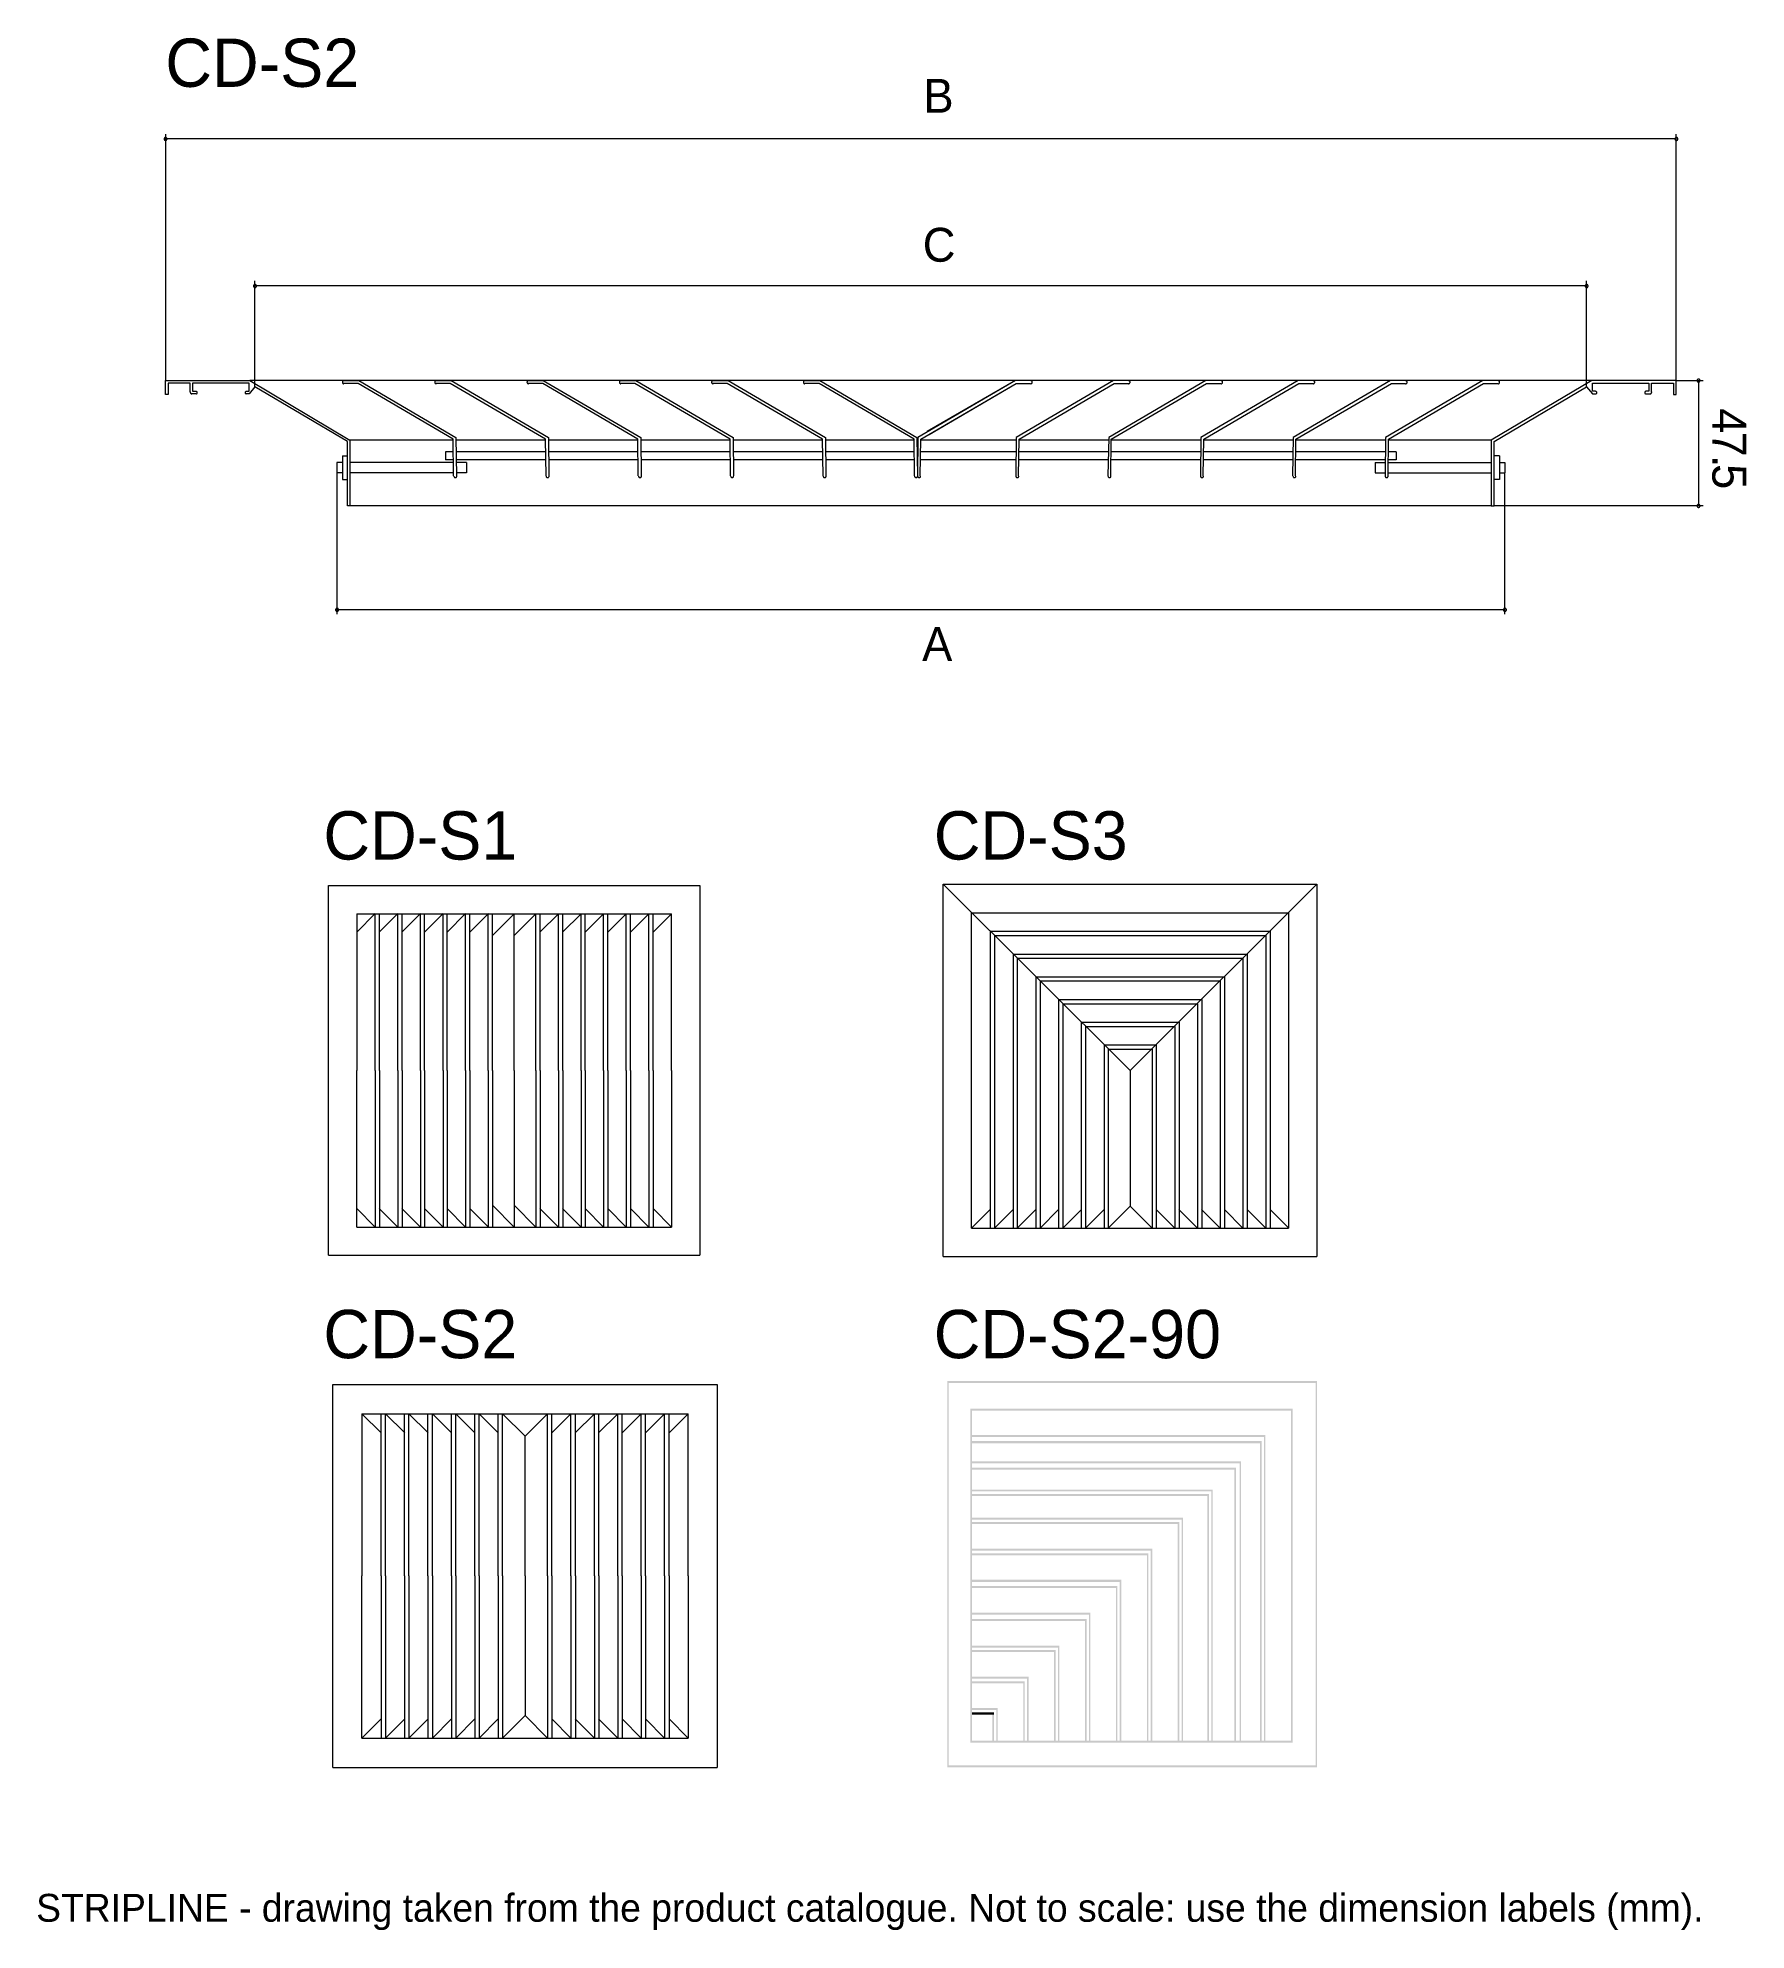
# Model space of a CAD drawing. Extents: x 0 to 245, y -13 to 258.
import ezdxf

# ---------------------------------------------------------------- set-up
doc = ezdxf.new("R2010")
doc.units = 0
for name, color, linetype in [('FILL', 8, 'Continuous'), ('GEOMETRY', 7, 'Continuous'), ('NOTE', 1, 'Continuous'), ('TEXT', 7, 'Continuous')]:
    doc.layers.add(name, color=color, linetype=linetype)

msp = doc.modelspace()

# ---------------------------------------------------------------- hatches: boundary and pattern name
at = {"layer": 'FILL'}
for points in [[(130.79, 65.62), (131, 65.62), (131, 10.15), (130.79, 10.15), (130.79, 65.62)], [(131, 65.62), (183.85, 65.62), (183.85, 65.33), (131, 65.33), (131, 65.62)], [(183.63, 65.42), (137.62, 18.24)], [(183.64, 65.34), (183.85, 65.34), (183.85, 10.15), (183.64, 10.15), (183.64, 65.34)], [(134.11, 61.64), (134.33, 61.64), (134.33, 13.72), (134.11, 13.72), (134.11, 61.64)], [(134.11, 61.44), (137.44, 57.87)], [(134.33, 61.64), (180.34, 61.64), (180.34, 61.36), (134.33, 61.36), (134.33, 61.64)], [(180.12, 61.36), (180.34, 61.36), (180.34, 13.72), (180.12, 13.72), (180.12, 61.36)], [(134.33, 57.87), (176.46, 57.87), (176.46, 57.58), (134.33, 57.58), (134.33, 57.87)], [(176.24, 57.58), (176.46, 57.58), (176.46, 13.72), (176.24, 13.72), (176.24, 57.58)], [(134.3, 56.51), (137.44, 53.85)], [(134.33, 56.97), (175.9, 56.97), (175.9, 56.68), (134.33, 56.68), (134.33, 56.97)], [(175.69, 56.68), (175.9, 56.68), (175.9, 13.72), (175.69, 13.72), (175.69, 56.68)], [(134.11, 52.95), (137.44, 49.83)], [(134.33, 54.05), (172.95, 54.05), (172.95, 53.77), (134.33, 53.77), (134.33, 54.05)], [(134.33, 53.15), (172.21, 53.15), (172.21, 52.86), (134.33, 52.86), (134.33, 53.15)], [(171.99, 52.86), (172.21, 52.86), (172.21, 13.72), (171.99, 13.72), (171.99, 52.86)], [(172.73, 53.77), (172.95, 53.77), (172.95, 13.72), (172.73, 13.72), (172.73, 53.77)], [(134.3, 49.17), (137.07, 46.01)], [(134.33, 50.03), (168.88, 50.03), (168.88, 49.75), (134.33, 49.75), (134.33, 50.03)], [(134.33, 49.38), (168.33, 49.38), (168.33, 49.09), (134.33, 49.09), (134.33, 49.38)], [(168.11, 49.09), (168.33, 49.09), (168.33, 13.72), (168.11, 13.72), (168.11, 49.09)], [(168.67, 49.75), (168.88, 49.75), (168.88, 13.72), (168.67, 13.72), (168.67, 49.75)], [(134.11, 45.15), (137.44, 41.34)], [(134.33, 46.01), (164.63, 46.01), (164.63, 45.72), (134.33, 45.72), (134.33, 46.01)], [(134.33, 45.36), (164.08, 45.36), (164.08, 45.07), (134.33, 45.07), (134.33, 45.36)], [(163.86, 45.07), (164.08, 45.07), (164.08, 13.72), (163.86, 13.72), (163.86, 45.07)], [(164.42, 45.72), (164.63, 45.72), (164.63, 13.72), (164.42, 13.72), (164.42, 45.72)], [(134.33, 41.54), (160.2, 41.54), (160.2, 41.25), (134.33, 41.25), (134.33, 41.54)], [(134.33, 40.88), (159.64, 40.88), (159.64, 40.6), (134.33, 40.6), (134.33, 40.88)], [(159.98, 41.25), (160.2, 41.25), (160.2, 13.72), (159.98, 13.72), (159.98, 41.25)], [(134.11, 40.68), (137.25, 37.07)], [(159.43, 40.59), (159.64, 40.59), (159.64, 13.72), (159.43, 13.72), (159.43, 40.59)], [(134.3, 36.17), (137.44, 32.14)], [(134.33, 37.07), (155.76, 37.07), (155.76, 36.78), (134.33, 36.78), (134.33, 37.07)], [(134.33, 36.16), (155.21, 36.16), (155.21, 35.88), (134.33, 35.88), (134.33, 36.16)], [(154.99, 35.88), (155.21, 35.88), (155.21, 13.72), (154.99, 13.72), (154.99, 35.88)], [(155.55, 36.78), (155.76, 36.78), (155.76, 13.72), (155.55, 13.72), (155.55, 36.78)], [(134.11, 31.24), (137.44, 27.43)], [(134.33, 32.35), (151.33, 32.35), (151.33, 32.06), (134.33, 32.06), (134.33, 32.35)], [(134.33, 31.45), (150.77, 31.45), (150.77, 31.16), (134.33, 31.16), (134.33, 31.45)], [(150.56, 31.16), (150.77, 31.16), (150.77, 13.72), (150.56, 13.72), (150.56, 31.16)], [(151.11, 32.06), (151.33, 32.06), (151.33, 13.72), (151.11, 13.72), (151.11, 32.06)], [(134.33, 27.63), (146.89, 27.63), (146.89, 27.34), (134.33, 27.34), (134.33, 27.63)], [(146.68, 27.34), (146.89, 27.34), (146.89, 13.72), (146.68, 13.72), (146.68, 27.34)], [(134.11, 26.77), (137.44, 23.16)], [(134.33, 26.98), (146.34, 26.98), (146.34, 26.69), (134.33, 26.69), (134.33, 26.98)], [(146.12, 26.69), (146.34, 26.69), (146.34, 13.72), (146.12, 13.72), (146.12, 26.69)], [(134.33, 23.16), (142.46, 23.16), (142.46, 22.87), (134.33, 22.87), (134.33, 23.16)], [(134.33, 22.5), (141.9, 22.5), (141.9, 22.22), (134.33, 22.22), (134.33, 22.5)], [(141.69, 22.22), (141.9, 22.22), (141.9, 13.72), (141.69, 13.72), (141.69, 22.22)], [(142.24, 22.87), (142.46, 22.87), (142.46, 13.72), (142.24, 13.72), (142.24, 22.87)], [(134.33, 18.69), (138.02, 18.69), (138.02, 18.4), (134.33, 18.4), (134.33, 18.69)], [(134.33, 18.03), (137.47, 18.03), (137.47, 17.74), (134.33, 17.74), (134.33, 18.03)], [(137.25, 17.74), (137.47, 17.74), (137.47, 13.72), (137.25, 13.72), (137.25, 17.74)], [(137.81, 18.4), (138.02, 18.4), (138.02, 13.72), (137.81, 13.72), (137.81, 18.4)], [(142.61, 17.83), (146.12, 14.01)], [(146.86, 17.58), (150.74, 14.01)], [(151.3, 17.83), (154.99, 14.01)], [(155.73, 18.03), (159.43, 14.01)], [(159.98, 17.83), (164.05, 13.8)], [(164.79, 17.83), (168.48, 13.56)], [(169.04, 17.83), (171.99, 13.8)], [(172.92, 17.83), (175.87, 13.56)], [(176.43, 17.83), (180.31, 14.01)], [(134.33, 14.01), (180.34, 14.01), (180.34, 13.72), (134.33, 13.72), (134.33, 14.01)], [(131, 10.44), (183.85, 10.44), (183.85, 10.15), (131, 10.15), (131, 10.44)]]:
    msp.add_hatch(color=7, dxfattribs=at).paths.add_polyline_path(points)

# ---------------------------------------------------------------- linework, layer by layer
at = {"layer": 'GEOMETRY', "lineweight": 13}
for points in [[(18.55, 244.55), (18.55, 209.2)], [(235.42, 209.2), (235.42, 244.55)], [(235.42, 243.87), (18.55, 243.87)], [(31.39, 208.28), (31.39, 223.48)], [(222.53, 222.76), (31.39, 222.76)], [(222.53, 208.28), (222.53, 223.48)], [(22.11, 207.56), (22.11, 208.81), (18.94, 208.81), (18.94, 207.18), (18.55, 207.18), (18.55, 209.2), (30.67, 209.2), (45.05, 200.64), (45.05, 191.21), (44.67, 191.21), (44.67, 200.44), (31.39, 208.28), (30.58, 207.27), (30.14, 207.27)], [(223.3, 209.2), (30.67, 209.2)], [(44.16, 209.15), (44.13, 209.15), (44.11, 209.14), (44.08, 209.13), (44.05, 209.12), (44.03, 209.11), (44.01, 209.09), (43.99, 209.07), (43.98, 209.04), (43.96, 209.02), (43.95, 208.99), (43.95, 208.96), (43.95, 208.93), (43.95, 208.9), (43.95, 208.88), (43.96, 208.85), (43.98, 208.82), (43.99, 208.8), (44.01, 208.78), (44.03, 208.76), (44.05, 208.75), (44.08, 208.73), (44.11, 208.72), (44.13, 208.72), (44.16, 208.72)], [(44.14, 209.2), (46.3, 209.2), (60.25, 201.02), (60.35, 195.49)], [(57.44, 209.15), (57.41, 209.15), (57.38, 209.14), (57.35, 209.13), (57.33, 209.12), (57.31, 209.11), (57.28, 209.09), (57.27, 209.07), (57.25, 209.04), (57.24, 209.02), (57.23, 208.99), (57.22, 208.96), (57.22, 208.93), (57.22, 208.9), (57.23, 208.88), (57.24, 208.85), (57.25, 208.82), (57.27, 208.8), (57.28, 208.78), (57.31, 208.76), (57.33, 208.75), (57.35, 208.73), (57.38, 208.72), (57.41, 208.72), (57.44, 208.72)], [(57.41, 209.2), (59.58, 209.2), (73.53, 201.02), (73.57, 195.49)], [(70.66, 209.15), (70.64, 209.15), (70.61, 209.14), (70.58, 209.13), (70.56, 209.12), (70.53, 209.11), (70.51, 209.09), (70.49, 209.07), (70.48, 209.04), (70.46, 209.02), (70.46, 208.99), (70.45, 208.96), (70.45, 208.93), (70.45, 208.9), (70.46, 208.88), (70.46, 208.85), (70.48, 208.82), (70.49, 208.8), (70.51, 208.78), (70.53, 208.76), (70.56, 208.75), (70.58, 208.73), (70.61, 208.72), (70.64, 208.72), (70.66, 208.72)], [(70.64, 209.2), (72.8, 209.2), (86.8, 201.02), (86.85, 195.49)], [(83.94, 209.15), (83.91, 209.15), (83.88, 209.14), (83.86, 209.13), (83.83, 209.12), (83.81, 209.11), (83.79, 209.09), (83.77, 209.07), (83.75, 209.04), (83.74, 209.02), (83.73, 208.99), (83.72, 208.96), (83.72, 208.93), (83.72, 208.9), (83.73, 208.88), (83.74, 208.85), (83.75, 208.82), (83.77, 208.8), (83.79, 208.78), (83.81, 208.76), (83.83, 208.75), (83.86, 208.73), (83.88, 208.72), (83.91, 208.72), (83.94, 208.72)], [(83.92, 209.2), (86.08, 209.2), (100.03, 201.02), (100.12, 195.49)], [(97.17, 209.15), (97.14, 209.15), (97.11, 209.14), (97.08, 209.13), (97.06, 209.12), (97.03, 209.11), (97.01, 209.09), (96.99, 209.07), (96.98, 209.04), (96.97, 209.02), (96.96, 208.99), (96.95, 208.96), (96.95, 208.93), (96.95, 208.9), (96.96, 208.88), (96.97, 208.85), (96.98, 208.82), (96.99, 208.8), (97.01, 208.78), (97.03, 208.76), (97.06, 208.75), (97.08, 208.73), (97.11, 208.72), (97.14, 208.72), (97.17, 208.72)], [(97.14, 209.2), (99.31, 209.2), (113.3, 201.02), (113.35, 195.49)], [(110.34, 209.15), (110.32, 209.15), (110.29, 209.14), (110.26, 209.13), (110.24, 209.12), (110.21, 209.11), (110.19, 209.09), (110.17, 209.07), (110.16, 209.04), (110.14, 209.02), (110.14, 208.99), (110.13, 208.96), (110.13, 208.93), (110.13, 208.9), (110.14, 208.88), (110.14, 208.85), (110.16, 208.82), (110.17, 208.8), (110.19, 208.78), (110.21, 208.76), (110.24, 208.75), (110.26, 208.73), (110.29, 208.72), (110.32, 208.72), (110.34, 208.72)], [(110.32, 209.2), (112.49, 209.2), (126.43, 201.02), (126.53, 195.49)], [(142.74, 209.2), (140.57, 209.2), (126.58, 201.02), (126.53, 195.49)], [(140.57, 209.2), (127.92, 201.84)], [(156.78, 209.2), (154.62, 209.2), (140.67, 201.02), (140.62, 195.49)], [(142.76, 208.72), (142.79, 208.72), (142.82, 208.72), (142.85, 208.73), (142.87, 208.75), (142.89, 208.76), (142.92, 208.78), (142.93, 208.8), (142.95, 208.82), (142.96, 208.85), (142.97, 208.88), (142.98, 208.9), (142.98, 208.93), (142.98, 208.96), (142.97, 208.99), (142.96, 209.02), (142.95, 209.04), (142.93, 209.07), (142.92, 209.09), (142.89, 209.11), (142.87, 209.12), (142.85, 209.13), (142.82, 209.14), (142.79, 209.15), (142.76, 209.15)], [(170.06, 209.2), (167.89, 209.2), (153.95, 201.02), (153.85, 195.49)], [(156.81, 208.72), (156.84, 208.72), (156.86, 208.72), (156.89, 208.73), (156.92, 208.75), (156.94, 208.76), (156.96, 208.78), (156.98, 208.8), (156.99, 208.82), (157.01, 208.85), (157.02, 208.88), (157.02, 208.9), (157.02, 208.93), (157.02, 208.96), (157.02, 208.99), (157.01, 209.02), (156.99, 209.04), (156.98, 209.07), (156.96, 209.09), (156.94, 209.11), (156.92, 209.12), (156.89, 209.13), (156.86, 209.14), (156.84, 209.15), (156.81, 209.15)], [(183.28, 209.2), (181.17, 209.2), (167.17, 201.02), (167.12, 195.49)], [(170.08, 208.72), (170.11, 208.72), (170.14, 208.72), (170.17, 208.73), (170.19, 208.75), (170.21, 208.76), (170.23, 208.78), (170.25, 208.8), (170.27, 208.82), (170.28, 208.85), (170.29, 208.88), (170.3, 208.9), (170.3, 208.93), (170.3, 208.96), (170.29, 208.99), (170.28, 209.02), (170.27, 209.04), (170.25, 209.07), (170.23, 209.09), (170.21, 209.11), (170.19, 209.12), (170.17, 209.13), (170.14, 209.14), (170.11, 209.15), (170.08, 209.15)], [(196.56, 209.2), (194.4, 209.2), (180.45, 201.02), (180.35, 195.49)], [(183.31, 208.72), (183.34, 208.72), (183.37, 208.72), (183.39, 208.73), (183.42, 208.75), (183.44, 208.76), (183.46, 208.78), (183.48, 208.8), (183.5, 208.82), (183.51, 208.85), (183.52, 208.88), (183.52, 208.9), (183.53, 208.93), (183.52, 208.96), (183.52, 208.99), (183.51, 209.02), (183.5, 209.04), (183.48, 209.07), (183.46, 209.09), (183.44, 209.11), (183.42, 209.12), (183.39, 209.13), (183.37, 209.14), (183.34, 209.15), (183.31, 209.15)], [(209.83, 209.2), (207.67, 209.2), (193.67, 201.02), (193.62, 195.49)], [(196.58, 208.72), (196.61, 208.72), (196.64, 208.72), (196.67, 208.73), (196.69, 208.75), (196.72, 208.76), (196.74, 208.78), (196.75, 208.8), (196.77, 208.82), (196.78, 208.85), (196.79, 208.88), (196.8, 208.9), (196.8, 208.93), (196.8, 208.96), (196.79, 208.99), (196.78, 209.02), (196.77, 209.04), (196.75, 209.07), (196.74, 209.09), (196.72, 209.11), (196.69, 209.12), (196.67, 209.13), (196.64, 209.14), (196.61, 209.15), (196.58, 209.15)], [(231.86, 207.56), (231.86, 208.81), (235.04, 208.81), (235.04, 207.18), (235.42, 207.18), (235.42, 209.2), (223.3, 209.2), (208.87, 200.64), (208.87, 191.21), (209.26, 191.21), (209.26, 200.44), (222.53, 208.28), (223.4, 207.27), (223.83, 207.27)], [(209.86, 208.72), (209.89, 208.72), (209.92, 208.72), (209.94, 208.73), (209.97, 208.75), (209.99, 208.76), (210.01, 208.78), (210.03, 208.8), (210.04, 208.82), (210.06, 208.85), (210.07, 208.88), (210.07, 208.9), (210.07, 208.93), (210.07, 208.96), (210.07, 208.99), (210.06, 209.02), (210.04, 209.04), (210.03, 209.07), (210.01, 209.09), (209.99, 209.11), (209.97, 209.12), (209.94, 209.13), (209.92, 209.14), (209.89, 209.15), (209.86, 209.15)], [(235.42, 209.2), (239.27, 209.2)], [(238.6, 209.2), (238.6, 191.21)], [(22.11, 207.54), (22.11, 207.5), (22.12, 207.47), (22.13, 207.43), (22.15, 207.4), (22.16, 207.38), (22.19, 207.35), (22.21, 207.33), (22.24, 207.31), (22.27, 207.29), (22.3, 207.28), (22.34, 207.28), (22.37, 207.27)], [(22.93, 207.27), (22.35, 207.27)], [(30.14, 207.66), (30.58, 207.66), (30.58, 208.81), (22.45, 208.81), (22.45, 207.66), (22.93, 207.66)], [(22.95, 207.27), (22.97, 207.27), (23, 207.28), (23.02, 207.29), (23.04, 207.3), (23.05, 207.31), (23.07, 207.32), (23.09, 207.34), (23.1, 207.36), (23.11, 207.38), (23.11, 207.4), (23.12, 207.42), (23.12, 207.44), (23.12, 207.47), (23.11, 207.49), (23.11, 207.51), (23.1, 207.53), (23.09, 207.55), (23.07, 207.56), (23.05, 207.58), (23.04, 207.59), (23.02, 207.6), (23, 207.6), (22.97, 207.61), (22.95, 207.61)], [(30.17, 207.61), (30.14, 207.61), (30.12, 207.6), (30.1, 207.6), (30.08, 207.59), (30.06, 207.58), (30.05, 207.56), (30.03, 207.54), (30.02, 207.53), (30.01, 207.51), (30, 207.49), (30, 207.47), (30, 207.44), (30, 207.42), (30, 207.4), (30.01, 207.38), (30.02, 207.36), (30.03, 207.34), (30.05, 207.32), (30.06, 207.31), (30.08, 207.3), (30.1, 207.29), (30.12, 207.28), (30.14, 207.27), (30.17, 207.27)], [(59.92, 195.49), (59.87, 200.78), (46.21, 208.77), (44.14, 208.77)], [(73.19, 195.49), (73.09, 200.78), (59.43, 208.77), (57.42, 208.77)], [(86.42, 195.49), (86.37, 200.78), (72.71, 208.77), (70.64, 208.77)], [(99.69, 195.49), (99.64, 200.78), (85.94, 208.77), (83.92, 208.77)], [(112.97, 195.49), (112.87, 200.78), (99.21, 208.77), (97.14, 208.77)], [(126.1, 195.49), (126.05, 200.78), (112.39, 208.77), (110.32, 208.77)], [(126.91, 195.49), (127.01, 200.78), (140.67, 208.77), (142.74, 208.77)], [(128.16, 201.45), (140.67, 208.77)], [(141.01, 195.49), (141.1, 200.78), (154.76, 208.77), (156.78, 208.77)], [(154.28, 195.49), (154.33, 200.78), (167.99, 208.77), (170.06, 208.77)], [(167.51, 195.49), (167.6, 200.78), (181.26, 208.77), (183.28, 208.77)], [(180.78, 195.49), (180.83, 200.78), (194.54, 208.77), (196.56, 208.77)], [(194.06, 195.49), (194.11, 200.78), (207.77, 208.77), (209.83, 208.77)], [(223.83, 207.66), (223.4, 207.66), (223.4, 208.81), (231.48, 208.81), (231.48, 207.66), (231.04, 207.66)], [(223.85, 207.27), (223.88, 207.27), (223.9, 207.28), (223.92, 207.29), (223.94, 207.3), (223.96, 207.31), (223.97, 207.32), (223.99, 207.34), (224, 207.36), (224.01, 207.38), (224.02, 207.4), (224.02, 207.42), (224.02, 207.44), (224.02, 207.47), (224.02, 207.49), (224.01, 207.51), (224, 207.53), (223.99, 207.55), (223.97, 207.56), (223.96, 207.58), (223.94, 207.59), (223.92, 207.6), (223.9, 207.6), (223.88, 207.61), (223.85, 207.61)], [(231.07, 207.61), (231.05, 207.61), (231.02, 207.6), (231, 207.6), (230.98, 207.59), (230.97, 207.58), (230.95, 207.56), (230.93, 207.54), (230.92, 207.53), (230.91, 207.51), (230.91, 207.49), (230.9, 207.47), (230.9, 207.44), (230.9, 207.42), (230.91, 207.4), (230.91, 207.38), (230.92, 207.36), (230.93, 207.34), (230.95, 207.32), (230.97, 207.31), (230.98, 207.3), (231, 207.29), (231.02, 207.28), (231.05, 207.27), (231.07, 207.27)], [(231.04, 207.27), (231.62, 207.27)], [(231.65, 207.27), (231.68, 207.28), (231.72, 207.28), (231.75, 207.29), (231.78, 207.31), (231.81, 207.33), (231.83, 207.35), (231.86, 207.38), (231.87, 207.4), (231.89, 207.44), (231.9, 207.47), (231.91, 207.5), (231.91, 207.54)], [(43.95, 198.38), (44.67, 198.38)], [(43.95, 198.38), (43.95, 194.96)], [(59.87, 200.64), (45.05, 200.64)], [(59.87, 198.95), (58.76, 198.95)], [(58.76, 198.95), (58.76, 197.8)], [(73.09, 200.64), (60.25, 200.64)], [(73.14, 198.95), (60.3, 198.95)], [(86.37, 200.64), (73.53, 200.64)], [(86.37, 198.95), (73.57, 198.95)], [(99.64, 200.64), (86.8, 200.64)], [(99.64, 198.95), (86.8, 198.95)], [(112.87, 200.64), (100.03, 200.64)], [(112.92, 198.95), (100.08, 198.95)], [(126.05, 200.64), (113.3, 200.64)], [(126.05, 198.95), (113.3, 198.95)], [(126.58, 200.64), (126.43, 200.64)], [(126.58, 198.95), (126.48, 198.95)], [(140.62, 198.95), (126.96, 198.95)], [(140.67, 200.64), (127.01, 200.64)], [(153.9, 198.95), (141.05, 198.95)], [(153.9, 200.64), (141.1, 200.64)], [(167.17, 200.64), (154.33, 200.64)], [(167.17, 198.95), (154.33, 198.95)], [(180.4, 198.95), (167.56, 198.95)], [(180.45, 200.64), (167.6, 200.64)], [(193.67, 200.64), (180.83, 200.64)], [(193.67, 198.95), (180.83, 198.95)], [(195.21, 198.95), (194.06, 198.95)], [(208.87, 200.64), (194.11, 200.64)], [(195.21, 198.95), (195.21, 197.8)], [(210.03, 198.38), (209.26, 198.38)], [(210.03, 198.38), (210.03, 194.96)], [(43.95, 197.41), (43.18, 197.41)], [(43.18, 197.41), (43.18, 195.92)], [(43.95, 195.92), (43.18, 195.92)], [(43.18, 195.92), (43.18, 175.63)], [(59.92, 197.41), (45.05, 197.41)], [(59.92, 195.92), (45.05, 195.92)], [(59.92, 197.8), (58.76, 197.8)], [(73.14, 197.8), (60.3, 197.8)], [(61.79, 197.41), (60.3, 197.41)], [(61.79, 195.92), (60.35, 195.92)], [(61.79, 197.41), (61.79, 195.92)], [(86.42, 197.8), (73.57, 197.8)], [(99.69, 197.8), (86.85, 197.8)], [(112.92, 197.8), (100.08, 197.8)], [(126.05, 197.8), (113.35, 197.8)], [(126.53, 197.8), (126.48, 197.8)], [(140.62, 197.8), (126.96, 197.8)], [(153.9, 197.8), (141.05, 197.8)], [(167.12, 197.8), (154.28, 197.8)], [(180.4, 197.8), (167.56, 197.8)], [(193.62, 197.8), (180.78, 197.8)], [(192.18, 197.41), (193.62, 197.41)], [(192.18, 197.41), (192.18, 195.92)], [(192.18, 195.92), (193.62, 195.92)], [(195.21, 197.8), (194.06, 197.8)], [(194.06, 197.41), (208.87, 197.41)], [(194.06, 195.92), (208.87, 195.92)], [(210.03, 197.41), (210.8, 197.41)], [(210.03, 195.92), (210.8, 195.92)], [(210.8, 197.41), (210.8, 195.92)], [(210.8, 175.63), (210.8, 195.92)], [(43.95, 194.96), (44.67, 194.96)], [(59.96, 195.46), (59.96, 195.43), (59.97, 195.41), (59.98, 195.38), (59.99, 195.36), (60.01, 195.33), (60.03, 195.31), (60.05, 195.29), (60.07, 195.28), (60.1, 195.27), (60.13, 195.26), (60.15, 195.25), (60.18, 195.25), (60.21, 195.25), (60.24, 195.26), (60.27, 195.27), (60.29, 195.28), (60.31, 195.3), (60.33, 195.32), (60.35, 195.34), (60.37, 195.36), (60.38, 195.38), (60.39, 195.41), (60.39, 195.44), (60.4, 195.47)], [(73.19, 195.46), (73.19, 195.43), (73.2, 195.41), (73.21, 195.38), (73.22, 195.36), (73.24, 195.33), (73.26, 195.31), (73.28, 195.29), (73.3, 195.28), (73.32, 195.27), (73.35, 195.26), (73.38, 195.25), (73.41, 195.25), (73.44, 195.25), (73.47, 195.26), (73.49, 195.27), (73.52, 195.28), (73.54, 195.3), (73.56, 195.32), (73.58, 195.34), (73.59, 195.36), (73.61, 195.38), (73.62, 195.41), (73.62, 195.44), (73.62, 195.47)], [(86.46, 195.46), (86.47, 195.43), (86.47, 195.41), (86.48, 195.38), (86.5, 195.36), (86.51, 195.33), (86.53, 195.31), (86.55, 195.29), (86.57, 195.28), (86.6, 195.27), (86.63, 195.26), (86.65, 195.25), (86.68, 195.25), (86.71, 195.25), (86.74, 195.26), (86.77, 195.27), (86.79, 195.28), (86.82, 195.3), (86.84, 195.32), (86.85, 195.34), (86.87, 195.36), (86.88, 195.38), (86.89, 195.41), (86.9, 195.44), (86.9, 195.47)], [(99.69, 195.46), (99.69, 195.43), (99.7, 195.41), (99.71, 195.38), (99.72, 195.35), (99.74, 195.33), (99.76, 195.31), (99.78, 195.29), (99.8, 195.28), (99.83, 195.27), (99.85, 195.26), (99.88, 195.25), (99.91, 195.25), (99.94, 195.25), (99.97, 195.26), (99.99, 195.27), (100.02, 195.28), (100.04, 195.3), (100.06, 195.31), (100.08, 195.34), (100.1, 195.36), (100.11, 195.38), (100.12, 195.41), (100.12, 195.44), (100.12, 195.47)], [(112.97, 195.46), (112.97, 195.43), (112.97, 195.41), (112.98, 195.38), (113, 195.35), (113.01, 195.33), (113.03, 195.31), (113.05, 195.29), (113.08, 195.28), (113.1, 195.27), (113.13, 195.26), (113.16, 195.25), (113.19, 195.25), (113.21, 195.25), (113.24, 195.26), (113.27, 195.27), (113.29, 195.28), (113.32, 195.3), (113.34, 195.31), (113.36, 195.34), (113.37, 195.36), (113.38, 195.38), (113.39, 195.41), (113.4, 195.44), (113.4, 195.47)], [(126.1, 195.46), (126.1, 195.43), (126.1, 195.41), (126.11, 195.38), (126.13, 195.35), (126.14, 195.33), (126.16, 195.31), (126.18, 195.29), (126.21, 195.28), (126.23, 195.27), (126.26, 195.26), (126.29, 195.25), (126.32, 195.25), (126.35, 195.25), (126.37, 195.26), (126.4, 195.27), (126.43, 195.28), (126.45, 195.3), (126.47, 195.31), (126.49, 195.34), (126.5, 195.36), (126.51, 195.38), (126.52, 195.41), (126.53, 195.44), (126.53, 195.47)], [(126.53, 195.47), (126.53, 195.44), (126.54, 195.41), (126.55, 195.38), (126.56, 195.36), (126.57, 195.34), (126.59, 195.31), (126.61, 195.3), (126.63, 195.28), (126.66, 195.27), (126.69, 195.26), (126.71, 195.25), (126.74, 195.25), (126.77, 195.25), (126.8, 195.26), (126.83, 195.27), (126.85, 195.28), (126.88, 195.29), (126.9, 195.31), (126.92, 195.33), (126.93, 195.35), (126.94, 195.38), (126.95, 195.41), (126.96, 195.43), (126.96, 195.46)], [(140.62, 195.47), (140.62, 195.44), (140.63, 195.41), (140.64, 195.38), (140.65, 195.36), (140.67, 195.34), (140.68, 195.31), (140.7, 195.3), (140.73, 195.28), (140.75, 195.27), (140.78, 195.26), (140.81, 195.25), (140.84, 195.25), (140.87, 195.25), (140.89, 195.26), (140.92, 195.26), (140.95, 195.28), (140.97, 195.29), (140.99, 195.31), (141.01, 195.33), (141.02, 195.35), (141.04, 195.38), (141.05, 195.41), (141.05, 195.43), (141.05, 195.46)], [(153.85, 195.47), (153.85, 195.44), (153.86, 195.41), (153.86, 195.38), (153.88, 195.36), (153.89, 195.34), (153.91, 195.31), (153.93, 195.3), (153.95, 195.28), (153.98, 195.27), (154, 195.26), (154.03, 195.25), (154.06, 195.25), (154.09, 195.25), (154.12, 195.26), (154.15, 195.26), (154.17, 195.28), (154.2, 195.29), (154.22, 195.31), (154.24, 195.33), (154.25, 195.35), (154.26, 195.38), (154.27, 195.41), (154.28, 195.43), (154.28, 195.46)], [(167.12, 195.47), (167.13, 195.44), (167.13, 195.41), (167.14, 195.38), (167.15, 195.36), (167.17, 195.34), (167.19, 195.31), (167.21, 195.3), (167.23, 195.28), (167.25, 195.27), (167.28, 195.26), (167.31, 195.25), (167.34, 195.25), (167.37, 195.25), (167.4, 195.26), (167.42, 195.26), (167.45, 195.28), (167.47, 195.29), (167.49, 195.31), (167.51, 195.33), (167.53, 195.35), (167.54, 195.38), (167.55, 195.41), (167.55, 195.43), (167.56, 195.46)], [(180.4, 195.47), (180.4, 195.44), (180.41, 195.41), (180.41, 195.38), (180.43, 195.36), (180.44, 195.34), (180.46, 195.31), (180.48, 195.3), (180.5, 195.28), (180.53, 195.27), (180.56, 195.26), (180.58, 195.25), (180.61, 195.25), (180.64, 195.25), (180.67, 195.26), (180.7, 195.26), (180.72, 195.28), (180.75, 195.29), (180.77, 195.31), (180.79, 195.33), (180.8, 195.35), (180.81, 195.38), (180.82, 195.41), (180.83, 195.43), (180.83, 195.46)], [(193.62, 195.47), (193.63, 195.44), (193.63, 195.41), (193.64, 195.38), (193.65, 195.36), (193.67, 195.34), (193.69, 195.31), (193.71, 195.3), (193.73, 195.28), (193.75, 195.27), (193.78, 195.26), (193.81, 195.25), (193.84, 195.25), (193.87, 195.25), (193.9, 195.26), (193.92, 195.26), (193.95, 195.28), (193.97, 195.29), (193.99, 195.31), (194.01, 195.33), (194.03, 195.35), (194.04, 195.38), (194.05, 195.41), (194.06, 195.43), (194.06, 195.46)], [(210.03, 194.96), (209.26, 194.96)], [(208.87, 191.21), (45.05, 191.21)], [(239.27, 191.21), (209.26, 191.21)], [(43.18, 176.3), (210.8, 176.3)], [(41.95, 83.65), (41.95, 136.7)], [(41.95, 136.7), (95.25, 136.7)], [(95.25, 136.7), (95.25, 83.65)], [(130.2, 136.88), (183.85, 136.88)], [(130.2, 83.47), (130.2, 136.88)], [(130.2, 136.88), (157.03, 110.17)], [(183.85, 136.88), (157.03, 110.17)], [(183.85, 136.88), (183.85, 83.47)], [(48.67, 132.67), (46.01, 130.01)], [(46.01, 132.65), (91.19, 132.65)], [(46.01, 132.65), (46.01, 110.17)], [(48.67, 110.17), (48.67, 132.65)], [(51.91, 132.67), (49.25, 130.01)], [(49.28, 110.17), (49.28, 132.65)], [(51.91, 110.17), (51.91, 132.65)], [(55.15, 132.67), (52.5, 130.01)], [(52.52, 110.17), (52.52, 132.65)], [(55.15, 110.17), (55.15, 132.65)], [(58.4, 132.67), (55.74, 130.01)], [(55.76, 110.17), (55.76, 132.65)], [(58.4, 110.17), (58.4, 132.65)], [(61.64, 132.67), (58.99, 130.01)], [(59.01, 110.17), (59.01, 132.65)], [(61.64, 110.17), (61.64, 132.65)], [(64.91, 132.67), (62.25, 130.01)], [(62.25, 110.17), (62.25, 132.65)], [(64.89, 110.17), (64.89, 132.65)], [(68.61, 132.65), (65.49, 129.54)], [(65.49, 110.17), (65.49, 132.65)], [(71.73, 132.65), (68.61, 129.54)], [(68.61, 110.17), (68.61, 132.65)], [(71.73, 110.17), (71.73, 132.65)], [(74.97, 132.65), (72.32, 129.99)], [(72.34, 110.17), (72.34, 132.65)], [(74.97, 110.17), (74.97, 132.65)], [(78.22, 132.65), (75.56, 129.99)], [(75.58, 110.17), (75.58, 132.65)], [(78.22, 110.17), (78.22, 132.65)], [(81.46, 132.65), (78.8, 129.99)], [(78.82, 110.17), (78.82, 132.65)], [(81.46, 110.17), (81.46, 132.65)], [(84.7, 132.65), (82.05, 129.99)], [(82.07, 110.17), (82.07, 132.65)], [(84.7, 110.17), (84.7, 132.65)], [(87.95, 132.65), (85.29, 129.99)], [(85.31, 110.17), (85.31, 132.65)], [(87.95, 110.17), (87.95, 132.65)], [(91.21, 132.65), (88.56, 129.99)], [(88.56, 110.17), (88.56, 132.65)], [(91.19, 110.17), (91.19, 132.65)], [(134.28, 132.8), (179.77, 132.8)], [(134.28, 87.55), (134.28, 132.8)], [(179.77, 132.8), (179.77, 87.55)], [(136.93, 130.15), (177.11, 130.15)], [(136.95, 130.15), (136.95, 87.55)], [(137.54, 129.54), (176.5, 129.54)], [(137.57, 129.54), (137.57, 87.55)], [(176.5, 129.54), (176.5, 87.55)], [(177.11, 130.15), (177.11, 87.55)], [(140.2, 126.88), (173.85, 126.88)], [(140.22, 126.88), (140.22, 87.55)], [(140.81, 126.27), (173.24, 126.27)], [(140.83, 126.27), (140.83, 87.55)], [(173.23, 126.27), (173.23, 87.55)], [(173.85, 126.88), (173.85, 87.55)], [(143.46, 123.62), (170.58, 123.62)], [(143.48, 123.62), (143.48, 87.55)], [(144.08, 123.01), (169.97, 123.01)], [(144.1, 123.01), (144.1, 87.55)], [(169.97, 123.01), (169.97, 87.55)], [(170.58, 123.62), (170.58, 87.55)], [(146.73, 120.36), (167.32, 120.36)], [(146.75, 120.36), (146.75, 87.55)], [(147.34, 119.74), (166.7, 119.74)], [(147.36, 119.74), (147.36, 87.55)], [(166.7, 119.74), (166.7, 87.55)], [(167.32, 120.36), (167.32, 87.55)], [(150, 117.09), (164.05, 117.09)], [(150.02, 117.09), (150.02, 87.55)], [(164.05, 117.09), (164.05, 87.55)], [(150.61, 116.48), (163.44, 116.48)], [(150.63, 116.48), (150.63, 87.55)], [(163.44, 116.48), (163.44, 87.55)], [(153.26, 113.83), (160.78, 113.83)], [(153.28, 113.83), (153.28, 87.55)], [(153.87, 113.22), (160.17, 113.22)], [(153.9, 113.22), (153.9, 87.55)], [(160.17, 113.22), (160.17, 87.55)], [(160.78, 113.83), (160.78, 87.55)], [(46.01, 87.7), (46.01, 110.17)], [(48.67, 110.17), (48.67, 87.7)], [(49.28, 110.17), (49.28, 87.7)], [(51.91, 110.17), (51.91, 87.7)], [(52.52, 110.17), (52.52, 87.7)], [(55.15, 110.17), (55.15, 87.7)], [(55.76, 110.17), (55.76, 87.7)], [(58.4, 110.17), (58.4, 87.7)], [(59.01, 110.17), (59.01, 87.7)], [(61.64, 110.17), (61.64, 87.7)], [(62.25, 110.17), (62.25, 87.7)], [(64.89, 110.17), (64.89, 87.7)], [(65.49, 110.17), (65.49, 87.7)], [(68.61, 110.17), (68.61, 87.7)], [(71.73, 110.17), (71.73, 87.7)], [(72.34, 110.17), (72.34, 87.7)], [(74.97, 110.17), (74.97, 87.7)], [(75.58, 110.17), (75.58, 87.7)], [(78.22, 110.17), (78.22, 87.7)], [(78.82, 110.17), (78.82, 87.7)], [(81.46, 110.17), (81.46, 87.7)], [(82.07, 110.17), (82.07, 87.7)], [(84.7, 110.17), (84.7, 87.7)], [(85.31, 110.17), (85.31, 87.7)], [(87.95, 110.17), (87.95, 87.7)], [(88.56, 110.17), (88.56, 87.7)], [(91.19, 110.17), (91.19, 87.7)], [(157.03, 110.17), (157.03, 90.69)], [(48.67, 87.7), (46.01, 90.35)], [(51.91, 87.7), (49.25, 90.35)], [(55.15, 87.7), (52.5, 90.35)], [(58.4, 87.7), (55.74, 90.35)], [(61.64, 87.7), (58.99, 90.35)], [(64.91, 87.7), (62.25, 90.35)], [(68.61, 87.7), (65.49, 90.82)], [(71.73, 87.7), (68.61, 90.82)], [(74.97, 87.7), (72.32, 90.35)], [(78.22, 87.7), (75.56, 90.35)], [(81.46, 87.7), (78.8, 90.35)], [(84.7, 87.7), (82.05, 90.35)], [(87.95, 87.7), (85.29, 90.35)], [(91.21, 87.7), (88.56, 90.35)], [(134.28, 87.55), (136.95, 90.22)], [(137.57, 87.55), (140.24, 90.22)], [(140.83, 87.55), (143.51, 90.22)], [(144.1, 87.55), (146.77, 90.22)], [(147.36, 87.55), (150.04, 90.22)], [(150.63, 87.55), (153.3, 90.22)], [(153.9, 87.55), (157.03, 90.69)], [(160.17, 87.55), (157.03, 90.69)], [(163.44, 87.55), (160.76, 90.22)], [(166.7, 87.55), (164.03, 90.22)], [(169.97, 87.55), (167.29, 90.22)], [(173.23, 87.55), (170.56, 90.22)], [(176.5, 87.55), (173.83, 90.22)], [(179.79, 87.55), (177.11, 90.22)], [(46.01, 87.7), (91.19, 87.7)], [(134.28, 87.55), (179.77, 87.55)], [(41.95, 83.65), (95.25, 83.65)], [(130.2, 83.47), (183.85, 83.47)], [(42.57, 65.11), (97.77, 65.11)], [(42.57, 10.15), (42.57, 65.11)], [(97.77, 65.11), (97.77, 10.15)], [(46.77, 60.91), (49.52, 58.16)], [(46.77, 60.91), (93.57, 60.91)], [(46.77, 60.91), (46.77, 37.63)], [(49.52, 37.63), (49.52, 60.91)], [(50.15, 60.91), (52.9, 58.16)], [(50.15, 37.63), (50.15, 60.91)], [(52.88, 37.63), (52.88, 60.91)], [(53.51, 60.91), (56.26, 58.16)], [(53.51, 37.63), (53.51, 60.91)], [(56.24, 37.63), (56.24, 60.91)], [(56.87, 60.91), (59.62, 58.16)], [(56.87, 37.63), (56.87, 60.91)], [(59.6, 37.63), (59.6, 60.91)], [(60.23, 60.91), (62.98, 58.16)], [(60.23, 37.63), (60.23, 60.91)], [(62.96, 37.63), (62.96, 60.91)], [(63.59, 60.91), (66.34, 58.16)], [(63.59, 37.63), (63.59, 60.91)], [(66.32, 37.63), (66.32, 60.91)], [(66.95, 60.91), (70.18, 57.69)], [(66.95, 37.63), (66.95, 60.91)], [(73.41, 60.91), (70.18, 57.69)], [(73.41, 37.63), (73.41, 60.91)], [(76.77, 60.91), (74.02, 58.16)], [(74.04, 37.63), (74.04, 60.91)], [(76.77, 37.63), (76.77, 60.91)], [(80.13, 60.91), (77.38, 58.16)], [(77.4, 37.63), (77.4, 60.91)], [(80.13, 37.63), (80.13, 60.91)], [(83.49, 60.91), (80.74, 58.16)], [(80.76, 37.63), (80.76, 60.91)], [(83.49, 37.63), (83.49, 60.91)], [(86.85, 60.91), (84.1, 58.16)], [(84.12, 37.63), (84.12, 60.91)], [(86.85, 37.63), (86.85, 60.91)], [(90.21, 60.91), (87.46, 58.16)], [(87.48, 37.63), (87.48, 60.91)], [(90.21, 37.63), (90.21, 60.91)], [(93.59, 60.91), (90.84, 58.16)], [(90.84, 37.63), (90.84, 60.91)], [(93.57, 37.63), (93.57, 60.91)], [(70.18, 37.63), (70.18, 57.69)], [(46.77, 14.35), (46.77, 37.63)], [(49.52, 37.63), (49.52, 14.35)], [(50.15, 37.63), (50.15, 14.35)], [(52.88, 37.63), (52.88, 14.35)], [(53.51, 37.63), (53.51, 14.35)], [(56.24, 37.63), (56.24, 14.35)], [(56.87, 37.63), (56.87, 14.35)], [(59.6, 37.63), (59.6, 14.35)], [(60.23, 37.63), (60.23, 14.35)], [(62.96, 37.63), (62.96, 14.35)], [(63.59, 37.63), (63.59, 14.35)], [(66.32, 37.63), (66.32, 14.35)], [(66.95, 37.63), (66.95, 14.35)], [(70.18, 37.63), (70.18, 17.58)], [(73.41, 37.63), (73.41, 14.35)], [(74.04, 37.63), (74.04, 14.35)], [(76.77, 37.63), (76.77, 14.35)], [(77.4, 37.63), (77.4, 14.35)], [(80.13, 37.63), (80.13, 14.35)], [(80.76, 37.63), (80.76, 14.35)], [(83.49, 37.63), (83.49, 14.35)], [(84.12, 37.63), (84.12, 14.35)], [(86.85, 37.63), (86.85, 14.35)], [(87.48, 37.63), (87.48, 14.35)], [(90.21, 37.63), (90.21, 14.35)], [(90.84, 37.63), (90.84, 14.35)], [(93.57, 37.63), (93.57, 14.35)], [(46.77, 14.35), (49.52, 17.1)], [(50.15, 14.35), (52.9, 17.1)], [(53.51, 14.35), (56.26, 17.1)], [(56.87, 14.35), (59.62, 17.1)], [(60.23, 14.35), (62.98, 17.1)], [(63.59, 14.35), (66.34, 17.1)], [(66.95, 14.35), (70.18, 17.58)], [(73.41, 14.35), (70.18, 17.58)], [(76.77, 14.35), (74.02, 17.1)], [(80.13, 14.35), (77.38, 17.1)], [(83.49, 14.35), (80.74, 17.1)], [(86.85, 14.35), (84.1, 17.1)], [(90.21, 14.35), (87.46, 17.1)], [(93.59, 14.35), (90.84, 17.1)], [(46.77, 14.35), (93.57, 14.35)], [(42.57, 10.15), (97.77, 10.15)]]:
    msp.add_lwpolyline(points, dxfattribs=at)
for points in [[(18.79, 243.85), (18.79, 243.88), (18.78, 243.91), (18.77, 243.94), (18.76, 243.96), (18.75, 243.98), (18.73, 244), (18.71, 244.02), (18.68, 244.04), (18.66, 244.05), (18.63, 244.06), (18.6, 244.07), (18.58, 244.07), (18.55, 244.07), (18.52, 244.06), (18.49, 244.05), (18.47, 244.04), (18.44, 244.02), (18.42, 244), (18.4, 243.98), (18.39, 243.96), (18.38, 243.94), (18.37, 243.91), (18.36, 243.88), (18.36, 243.85), (18.36, 243.82), (18.37, 243.79), (18.38, 243.77), (18.39, 243.74), (18.4, 243.72), (18.42, 243.7), (18.44, 243.68), (18.47, 243.66), (18.49, 243.65), (18.52, 243.64), (18.55, 243.64), (18.58, 243.64), (18.6, 243.64), (18.63, 243.64), (18.66, 243.65), (18.68, 243.66), (18.71, 243.68), (18.73, 243.7), (18.75, 243.72), (18.76, 243.74), (18.77, 243.77), (18.78, 243.79), (18.79, 243.82), (18.79, 243.85)], [(235.66, 243.85), (235.66, 243.88), (235.65, 243.91), (235.64, 243.94), (235.63, 243.96), (235.62, 243.98), (235.6, 244), (235.58, 244.02), (235.56, 244.04), (235.53, 244.05), (235.5, 244.06), (235.48, 244.07), (235.45, 244.07), (235.42, 244.07), (235.39, 244.06), (235.36, 244.05), (235.34, 244.04), (235.31, 244.02), (235.29, 244), (235.27, 243.98), (235.26, 243.96), (235.25, 243.94), (235.24, 243.91), (235.23, 243.88), (235.23, 243.85), (235.23, 243.82), (235.24, 243.79), (235.25, 243.77), (235.26, 243.74), (235.27, 243.72), (235.29, 243.7), (235.31, 243.68), (235.34, 243.66), (235.36, 243.65), (235.39, 243.64), (235.42, 243.64), (235.45, 243.64), (235.48, 243.64), (235.5, 243.64), (235.53, 243.65), (235.56, 243.66), (235.58, 243.68), (235.6, 243.7), (235.62, 243.72), (235.63, 243.74), (235.64, 243.77), (235.65, 243.79), (235.66, 243.82), (235.66, 243.85)], [(31.63, 222.74), (31.63, 222.77), (31.63, 222.79), (31.62, 222.82), (31.6, 222.85), (31.59, 222.87), (31.57, 222.89), (31.55, 222.91), (31.53, 222.93), (31.5, 222.94), (31.48, 222.95), (31.45, 222.95), (31.42, 222.96), (31.39, 222.95), (31.36, 222.95), (31.33, 222.94), (31.31, 222.93), (31.29, 222.91), (31.26, 222.89), (31.25, 222.87), (31.23, 222.85), (31.22, 222.82), (31.21, 222.79), (31.2, 222.77), (31.2, 222.74), (31.2, 222.71), (31.21, 222.68), (31.22, 222.65), (31.23, 222.63), (31.25, 222.61), (31.26, 222.58), (31.29, 222.57), (31.31, 222.55), (31.33, 222.54), (31.36, 222.53), (31.39, 222.52), (31.42, 222.52), (31.45, 222.52), (31.48, 222.53), (31.5, 222.54), (31.53, 222.55), (31.55, 222.57), (31.57, 222.58), (31.59, 222.61), (31.6, 222.63), (31.62, 222.65), (31.63, 222.68), (31.63, 222.71), (31.63, 222.74)], [(222.77, 222.74), (222.77, 222.77), (222.76, 222.79), (222.75, 222.82), (222.74, 222.85), (222.73, 222.87), (222.71, 222.89), (222.69, 222.91), (222.66, 222.93), (222.64, 222.94), (222.61, 222.95), (222.58, 222.95), (222.55, 222.96), (222.53, 222.95), (222.5, 222.95), (222.47, 222.94), (222.45, 222.93), (222.42, 222.91), (222.4, 222.89), (222.38, 222.87), (222.37, 222.85), (222.36, 222.82), (222.35, 222.79), (222.34, 222.77), (222.34, 222.74), (222.34, 222.71), (222.35, 222.68), (222.36, 222.65), (222.37, 222.63), (222.38, 222.61), (222.4, 222.58), (222.42, 222.57), (222.45, 222.55), (222.47, 222.54), (222.5, 222.53), (222.53, 222.52), (222.55, 222.52), (222.58, 222.52), (222.61, 222.53), (222.64, 222.54), (222.66, 222.55), (222.69, 222.57), (222.71, 222.58), (222.73, 222.61), (222.74, 222.63), (222.75, 222.65), (222.76, 222.68), (222.77, 222.71), (222.77, 222.74)], [(238.84, 209.17), (238.83, 209.2), (238.83, 209.23), (238.82, 209.26), (238.81, 209.28), (238.79, 209.31), (238.77, 209.33), (238.75, 209.35), (238.73, 209.36), (238.7, 209.37), (238.68, 209.38), (238.65, 209.39), (238.62, 209.39), (238.59, 209.39), (238.56, 209.38), (238.54, 209.37), (238.51, 209.36), (238.49, 209.35), (238.47, 209.33), (238.45, 209.31), (238.43, 209.28), (238.42, 209.26), (238.41, 209.23), (238.4, 209.2), (238.4, 209.17), (238.4, 209.14), (238.41, 209.12), (238.42, 209.09), (238.43, 209.06), (238.45, 209.04), (238.47, 209.02), (238.49, 209), (238.51, 208.99), (238.54, 208.97), (238.56, 208.96), (238.59, 208.96), (238.62, 208.96), (238.65, 208.96), (238.68, 208.96), (238.7, 208.97), (238.73, 208.99), (238.75, 209), (238.77, 209.02), (238.79, 209.04), (238.81, 209.06), (238.82, 209.09), (238.83, 209.12), (238.83, 209.14), (238.84, 209.17)], [(238.84, 191.19), (238.83, 191.21), (238.83, 191.24), (238.82, 191.27), (238.81, 191.3), (238.79, 191.32), (238.77, 191.34), (238.75, 191.36), (238.73, 191.37), (238.7, 191.39), (238.68, 191.4), (238.65, 191.4), (238.62, 191.4), (238.59, 191.4), (238.56, 191.4), (238.54, 191.39), (238.51, 191.37), (238.49, 191.36), (238.47, 191.34), (238.45, 191.32), (238.43, 191.3), (238.42, 191.27), (238.41, 191.24), (238.4, 191.21), (238.4, 191.19), (238.4, 191.16), (238.41, 191.13), (238.42, 191.1), (238.43, 191.08), (238.45, 191.05), (238.47, 191.03), (238.49, 191.01), (238.51, 191), (238.54, 190.99), (238.56, 190.98), (238.59, 190.97), (238.62, 190.97), (238.65, 190.97), (238.68, 190.98), (238.7, 190.99), (238.73, 191), (238.75, 191.01), (238.77, 191.03), (238.79, 191.05), (238.81, 191.08), (238.82, 191.1), (238.83, 191.13), (238.83, 191.16), (238.84, 191.19)], [(43.42, 176.28), (43.42, 176.3), (43.41, 176.33), (43.4, 176.36), (43.39, 176.38), (43.37, 176.41), (43.35, 176.43), (43.33, 176.45), (43.31, 176.46), (43.29, 176.47), (43.26, 176.48), (43.23, 176.49), (43.2, 176.49), (43.17, 176.49), (43.14, 176.48), (43.12, 176.47), (43.09, 176.46), (43.07, 176.45), (43.05, 176.43), (43.03, 176.41), (43.01, 176.38), (43, 176.36), (42.99, 176.33), (42.99, 176.3), (42.98, 176.28), (42.99, 176.25), (42.99, 176.22), (43, 176.19), (43.01, 176.17), (43.03, 176.14), (43.05, 176.12), (43.07, 176.1), (43.09, 176.09), (43.12, 176.08), (43.14, 176.07), (43.17, 176.06), (43.2, 176.06), (43.23, 176.06), (43.26, 176.07), (43.29, 176.08), (43.31, 176.09), (43.33, 176.1), (43.35, 176.12), (43.37, 176.14), (43.39, 176.17), (43.4, 176.19), (43.41, 176.22), (43.42, 176.25), (43.42, 176.28)], [(211.04, 176.28), (211.03, 176.3), (211.03, 176.33), (211.02, 176.36), (211.01, 176.38), (210.99, 176.41), (210.97, 176.43), (210.95, 176.45), (210.93, 176.46), (210.9, 176.47), (210.88, 176.48), (210.85, 176.49), (210.82, 176.49), (210.79, 176.49), (210.76, 176.48), (210.74, 176.47), (210.71, 176.46), (210.69, 176.45), (210.67, 176.43), (210.65, 176.41), (210.63, 176.38), (210.62, 176.36), (210.61, 176.33), (210.61, 176.3), (210.6, 176.28), (210.61, 176.25), (210.61, 176.22), (210.62, 176.19), (210.63, 176.17), (210.65, 176.14), (210.67, 176.12), (210.69, 176.1), (210.71, 176.09), (210.74, 176.08), (210.76, 176.07), (210.79, 176.06), (210.82, 176.06), (210.85, 176.06), (210.88, 176.07), (210.9, 176.08), (210.93, 176.09), (210.95, 176.1), (210.97, 176.12), (210.99, 176.14), (211.01, 176.17), (211.02, 176.19), (211.03, 176.22), (211.03, 176.25), (211.04, 176.28)]]:
    msp.add_lwpolyline(points, close=True, dxfattribs=at)

# ---------------------------------------------------------------- texts
at = {"layer": 'NOTE'}
msp.add_text('STRIPLINE - drawing taken from the product catalogue. Not to scale: use the dimension labels (mm).', height=4, dxfattribs=at).set_placement((0, -12))
at = {"layer": 'TEXT'}
for s, height, p in [('CD-S2', 6.936, (18.54, 251.32)), ('B', 4.86, (127.36, 247.61)), ('C', 4.86, (127.26, 226.23)), ('A', 4.86, (127.17, 168.93)), ('CD-S1', 6.936, (41.23, 140.43)), ('CD-S3', 6.936, (128.85, 140.43)), ('CD-S2', 6.936, (41.23, 68.87)), ('CD-S2-90', 6.936, (128.84, 68.87))]:
    msp.add_text(s, height=height, dxfattribs=at).set_placement(p)
for s, p in [('4', (240.6, 205.2)), ('7', (240.6, 201.86)), ('5', (240.6, 197.19)), ('.', (240.6, 198.53))]:
    msp.add_text(s, height=4.86, rotation=270, dxfattribs=at).set_placement(p)

doc.saveas('drawing.dxf')
